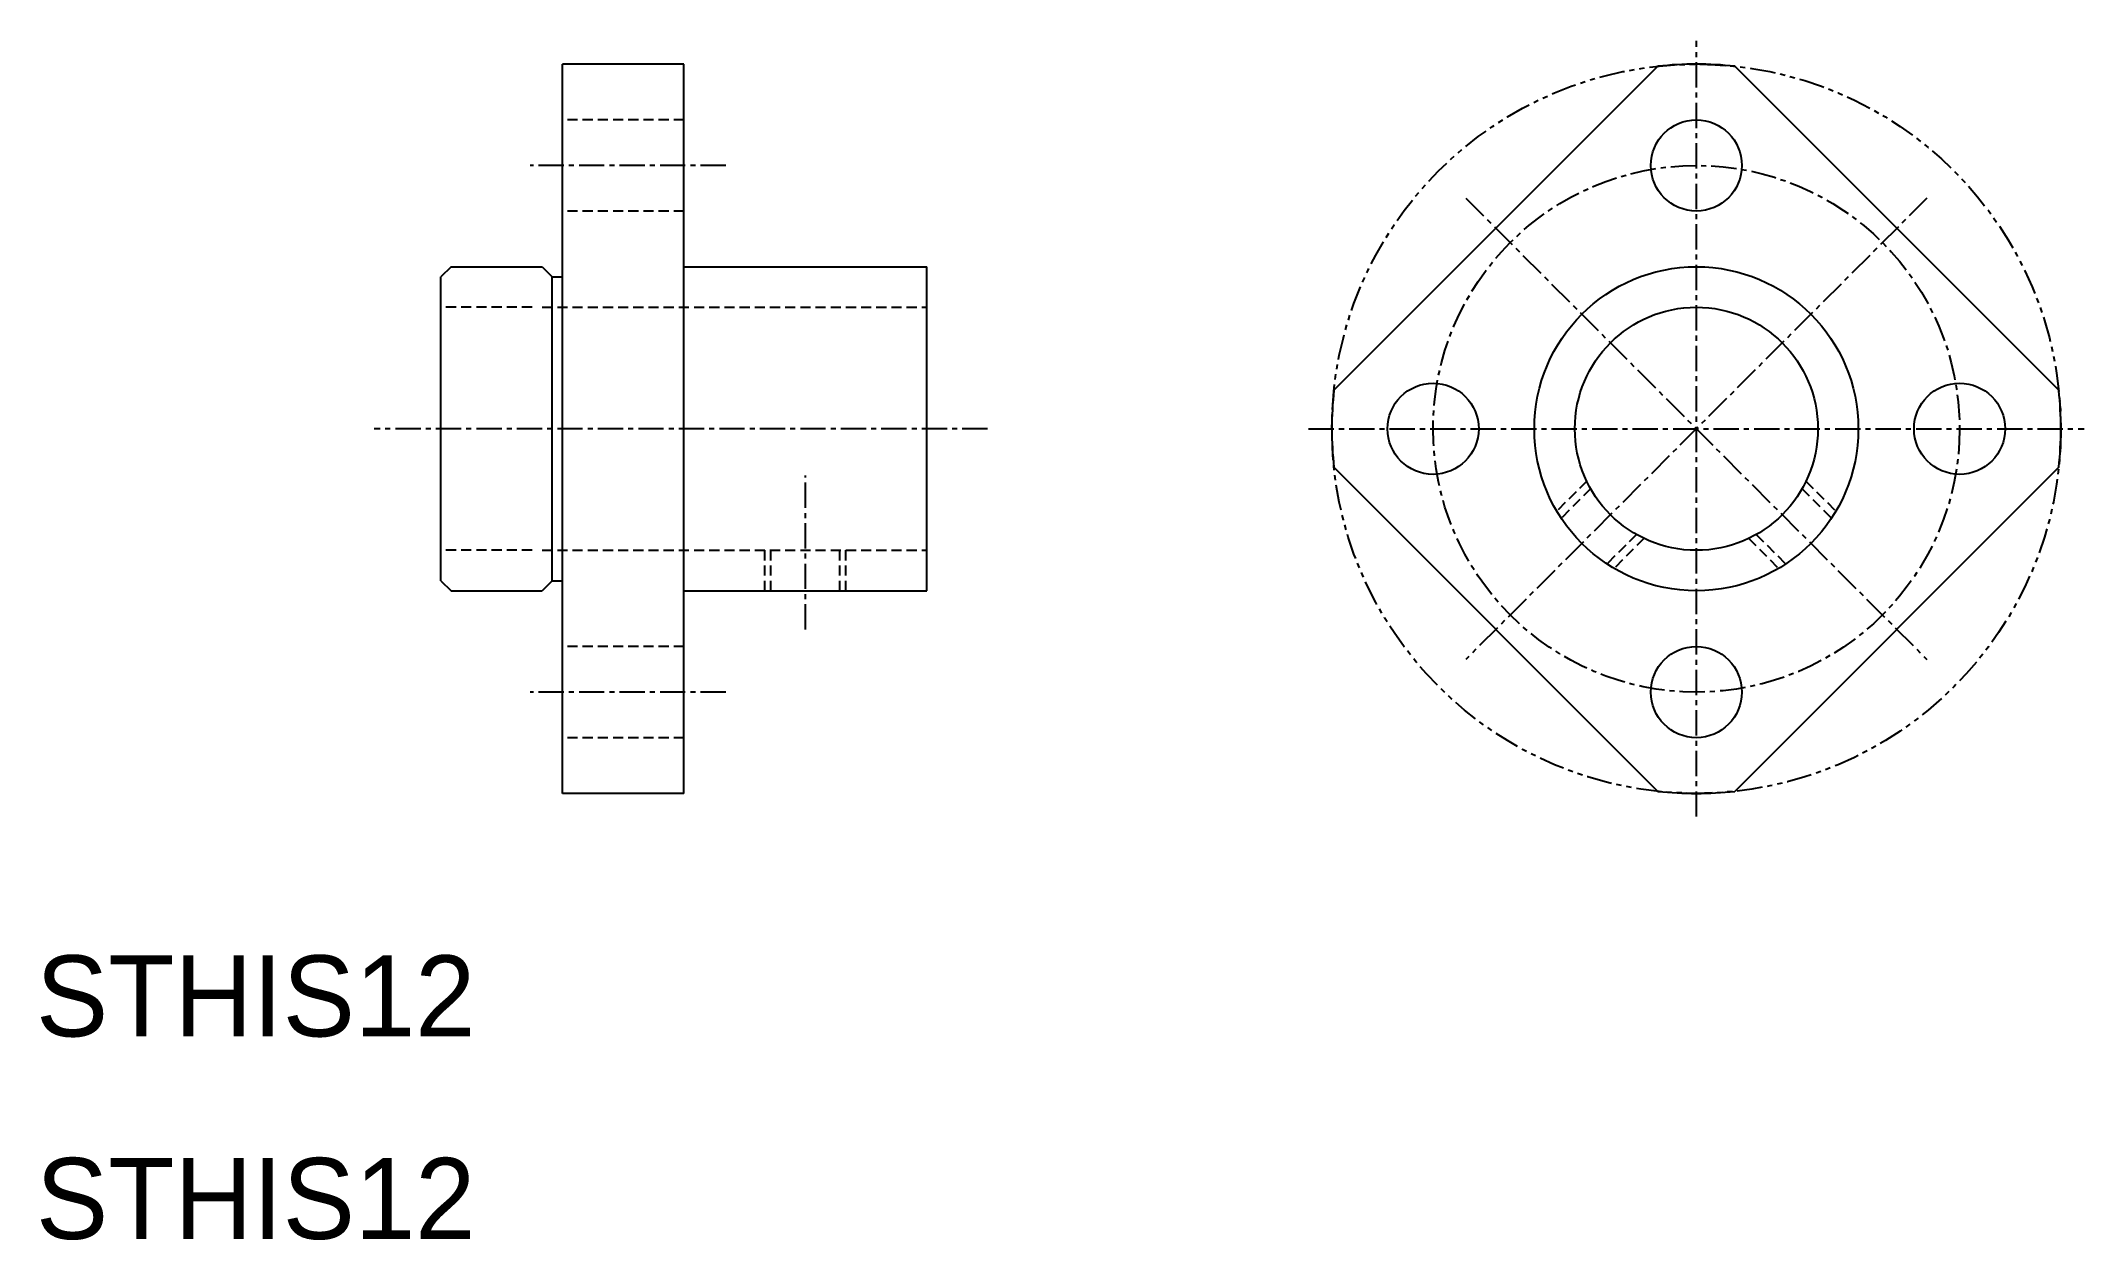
# Model space of a CAD drawing. Extents: x 10 to 111, y 10 to 69.
import ezdxf

# ---------------------------------------------------------------- set-up
doc = ezdxf.new("R2010")
doc.units = 0
for name, pattern in [('CENTER', [2, 1.25, -0.25, 0.25, -0.25]), ('DASHED', [0.75, 0.5, -0.25]), ('PHANTOM', [2.5, 1.25, -0.25, 0.25, -0.25, 0.25, -0.25])]:
    doc.linetypes.add(name, pattern=pattern)
doc.layers.get('0').update_dxf_attribs({"linetype": 'CONTINUOUS'})
doc.layers.add('CENTER', color=1, linetype='CENTER')

msp = doc.modelspace()

# ---------------------------------------------------------------- linework, layer by layer
at = {"color": 7, "linetype": 'CONTINUOUS'}
for p, q in [((36, 32), (36, 68)), ((42, 68), (36, 68)), ((42, 32), (42, 68)), ((90.1, 67.9), (74.1, 51.9)), ((93.9, 67.9), (109.9, 51.9)), ((30.5, 58), (30, 57.5)), ((30.5, 58), (35, 58)), ((35, 58), (35.5, 57.5)), ((42, 58), (54, 58)), ((54, 42), (54, 58)), ((30, 42.5), (30, 57.5)), ((35.5, 42.5), (35.5, 57.5)), ((35.5, 57.5), (36, 57.5)), ((74.1, 48.1), (90.1, 32.1)), ((109.9, 48.1), (93.9, 32.1)), ((30, 42.5), (30.5, 42)), ((35.5, 42.5), (35, 42)), ((35.5, 42.5), (36, 42.5)), ((30.5, 42), (35, 42)), ((42, 42), (54, 42)), ((42, 32), (36, 32))]:
    msp.add_line(p, q, dxfattribs=at)
at = {"color": 3, "linetype": 'DASHED'}
for p, q in [((42, 65.25), (36, 65.25)), ((42, 60.75), (36, 60.75)), ((34.5, 56), (30, 56)), ((35, 56), (54, 56)), ((86.59, 47.41), (85.11, 45.94)), ((86.78, 47.04), (85.33, 45.59)), ((97.22, 47.04), (98.67, 45.59)), ((97.41, 47.41), (98.89, 45.94)), ((89.04, 44.78), (87.59, 43.33)), ((89.41, 44.59), (87.94, 43.11)), ((94.59, 44.59), (96.06, 43.11)), ((94.96, 44.78), (96.41, 43.33)), ((34.5, 44), (30, 44)), ((35, 44), (54, 44)), ((46, 42), (46, 44)), ((46.3, 42), (46.3, 44)), ((49.7, 42), (49.7, 44)), ((50, 42), (50, 44)), ((42, 39.25), (36, 39.25)), ((42, 34.75), (36, 34.75))]:
    msp.add_line(p, q, dxfattribs=at)
at = {"color": 3, "linetype": 'PHANTOM'}
msp.add_circle((92, 50), 18, dxfattribs=at)
at = {"color": 7, "linetype": 'CONTINUOUS'}
for centre, radius in [((92, 63), 2.25), ((92, 50), 8), ((92, 50), 6), ((79, 50), 2.25), ((105, 50), 2.25), ((92, 37), 2.25)]:
    msp.add_circle(centre, radius, dxfattribs=at)
for start, end in [(83.9424, 96.0576), (173.9424, 186.0576), (353.9424, 6.0576), (263.9424, 276.0576)]:
    msp.add_arc((92, 50), 18, start, end, dxfattribs=at)
at = {"layer": 'CENTER', "color": 1, "linetype": 'CENTER'}
for p, q in [((92, 30.85), (92, 69.15)), ((44.07, 63), (34.41, 63)), ((80.61, 61.39), (103.39, 38.61)), ((103.39, 61.39), (80.61, 38.61)), ((57, 50), (26.71, 50)), ((72.85, 50), (111.15, 50)), ((48, 40.09), (48, 47.7)), ((44.07, 37), (34.41, 37))]:
    msp.add_line(p, q, dxfattribs=at)
msp.add_circle((92, 50), 13, dxfattribs=at)

# ---------------------------------------------------------------- texts
at = {"color": 7, "linetype": 'CONTINUOUS'}
for p in [(10, 20), (10, 10)]:
    msp.add_text('STHIS12', height=4, dxfattribs=at).set_placement(p)

doc.saveas('drawing.dxf')
